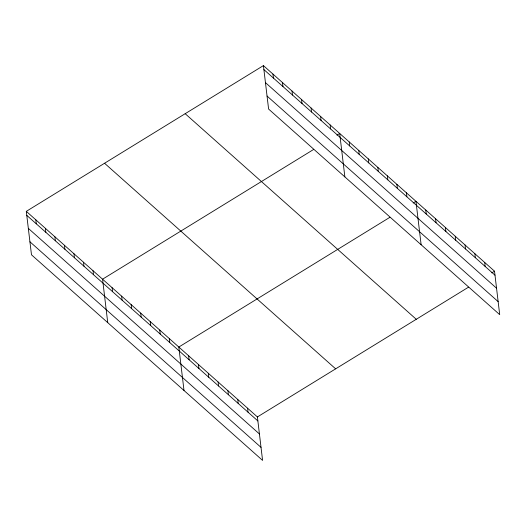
<?xml version="1.0" encoding="UTF-8"?>
<svg xmlns="http://www.w3.org/2000/svg" width="526" height="526" viewBox="0 0 526 526"><rect width="100%" height="100%" fill="white"/><g stroke="black" fill="none" stroke-linecap="round" stroke-linejoin="round"><path stroke-width="0.79" d="M26.3 211.353L257.398 416.94L262.579 460.395L31.481 254.808L26.3 211.353L263.421 65.605L494.519 271.192L499.7 314.647L268.602 109.06L263.421 65.605M313.601 149.476L102.563 279.194L107.745 322.655M336.936 135.136L339.684 133.446L344.865 176.907M389.865 217.323L178.82 347.042L184.008 390.496M413.199 202.977L415.948 201.287L421.129 244.748M257.398 416.94L468.436 287.222M491.771 272.876L494.519 271.192M263.901 69.603L494.992 275.197M265.452 82.628L496.551 288.215M267.05 96.041L498.148 301.628M185.172 113.701L416.27 319.289M104.549 163.257L335.647 368.844M26.78 215.358L257.871 420.945M28.332 228.376L259.423 433.963M29.929 241.789L261.027 447.376M484.696 262.454L485.176 266.458M474.873 253.716L475.353 257.72M465.056 244.978L465.53 248.982M455.233 236.24L455.707 240.244M445.41 227.502L445.89 231.506M435.587 218.763L436.067 222.768M425.764 210.025L426.244 214.029M406.414 192.812L406.887 196.816M396.88 184.33L397.36 188.334M387.346 175.848L387.826 179.853M377.813 167.367L378.293 171.371M368.279 158.885L368.759 162.889M358.752 150.41L359.225 154.414M349.218 141.928L349.691 145.932M330.15 124.964L330.63 128.969M320.617 116.483L321.097 120.487M311.083 108.008L311.563 112.012M301.556 99.526L302.029 103.53M292.022 91.044L292.495 95.048M282.488 82.562L282.962 86.566M272.955 74.081L273.435 78.085M247.575 408.202L248.048 412.206M237.752 399.464L238.232 403.468M227.929 390.726L228.409 394.73M218.112 381.988L218.586 385.992M208.289 373.25L208.763 377.254M198.466 364.511L198.946 368.516M188.643 355.78L189.123 359.784M169.293 338.56L169.766 342.564M159.759 330.078L160.233 334.082M150.226 321.596L150.706 325.601M140.692 313.115L141.172 317.119M131.158 304.639L131.638 308.644M121.624 296.158L122.104 300.162M112.097 287.676L112.571 291.68M93.03 270.712L93.503 274.717M83.496 262.237L83.976 266.241M73.962 253.756L74.442 257.76M64.428 245.274L64.908 249.278M54.901 236.792L55.375 240.796M45.367 228.31L45.841 232.314M35.834 219.835L36.307 223.833"/></g></svg>
